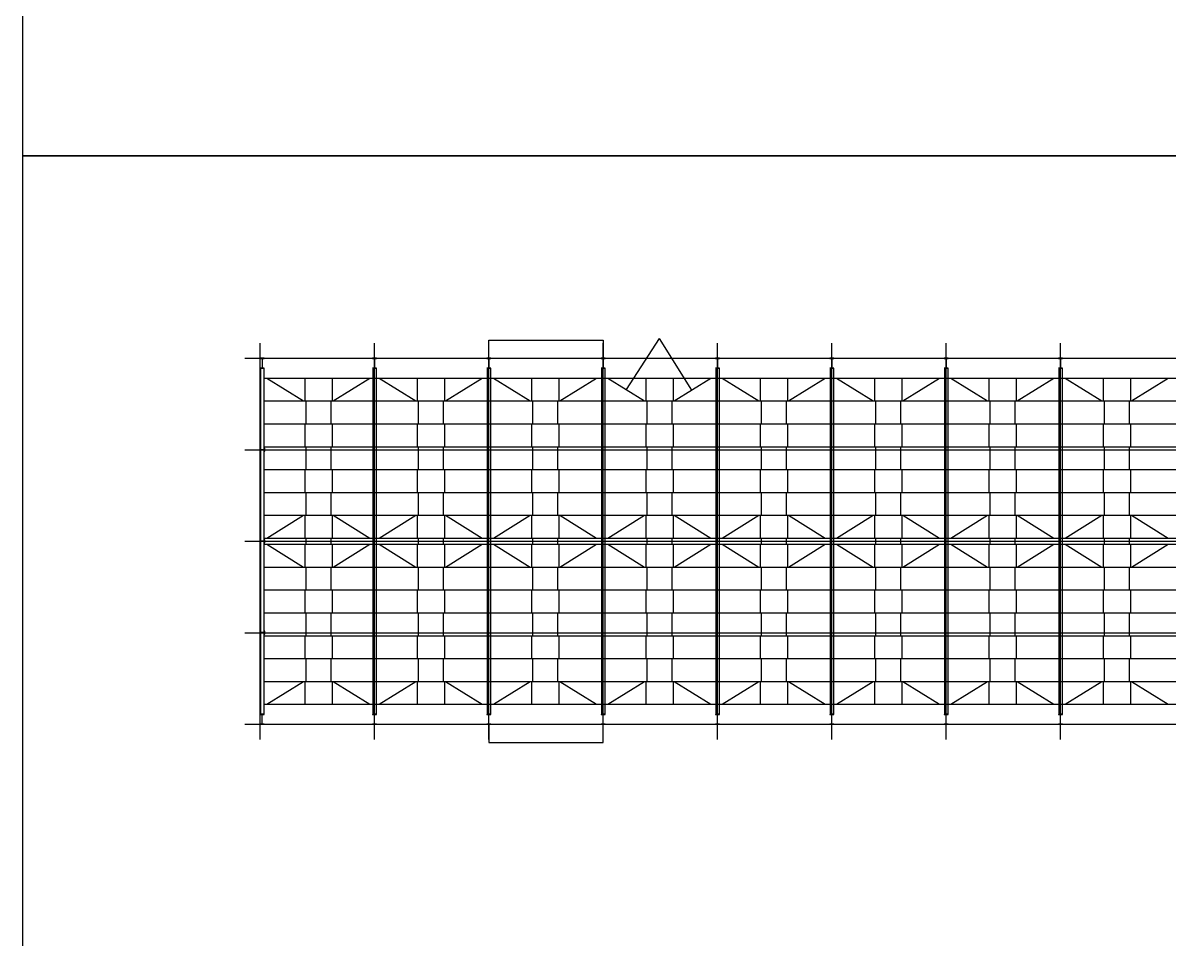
# Model space of a CAD drawing. Extents: x 411778 to 673094, y -11605 to 324395.
# Drawn here: x 524594 to 599787, y 189023 to 249123 of the extents above; entities that cross this region are included whole.
import ezdxf

# ---------------------------------------------------------------- set-up
doc = ezdxf.new("R2010")
doc.units = 0
doc.header["$LTSCALE"] = 1000
doc.header["$MEASUREMENT"] = 0
doc.layers.add('DOTE', color=1, linetype='Continuous')

msp = doc.modelspace()

# ---------------------------------------------------------------- linework, layer by layer
for p, q in [((555162.5, 227122.5), (555162.5, 228322.5)), ((555162.5, 228322.5), (562662.5, 228322.5)), ((562662.5, 228322.5), (562662.5, 227122.5)), ((540397.5, 225822.5), (629927.5, 225822.5)), ((540397.5, 224322.5), (629927.5, 224322.5)), ((540397.5, 222822.5), (629927.5, 222822.5)), ((540397.5, 221322.5), (629927.5, 221322.5)), ((540397.5, 219822.5), (629927.5, 219822.5)), ((540397.5, 218322.5), (629927.5, 218322.5)), ((540397.5, 216822.5), (629927.5, 216822.5)), ((540397.5, 215322.5), (629927.5, 215322.5)), ((540397.5, 214922.5), (629927.5, 214922.5)), ((540397.5, 213422.5), (629927.5, 213422.5)), ((540397.5, 211922.5), (629927.5, 211922.5)), ((540397.5, 210422.5), (629927.5, 210422.5)), ((540397.5, 208922.5), (629927.5, 208922.5)), ((540397.5, 207422.5), (629927.5, 207422.5)), ((540397.5, 205922.5), (629927.5, 205922.5)), ((540397.5, 204422.5), (629927.5, 204422.5)), ((555162.5, 203122.5), (555162.5, 201922.5)), ((562662.5, 201922.5), (562662.5, 203122.5)), ((555162.5, 201922.5), (562662.5, 201922.5))]:
    msp.add_line(p, q)
at = {"color": 3}
for q in [(564172.5, 225072.5), (568455.6, 225027.6)]:
    msp.add_line((566340, 228412.5), q, dxfattribs=at)
at = {"color": 4}
for p, q in [((540412.5, 227122.5), (540162.5, 227122.5)), ((540162.5, 227122.5), (540162.5, 227112.5)), ((540162.5, 227112.5), (540412.5, 227112.5)), ((540284.5, 227112.5), (540284.5, 226482.5)), ((540290.5, 227112.5), (540290.5, 226482.5)), ((540412.5, 227112.5), (540412.5, 227122.5)), ((547787.5, 227122.5), (547537.5, 227122.5)), ((547537.5, 227122.5), (547537.5, 227112.5)), ((547537.5, 227112.5), (547787.5, 227112.5)), ((547659.5, 227112.5), (547659.5, 226482.5)), ((547665.5, 227112.5), (547665.5, 226482.5)), ((547787.5, 227112.5), (547787.5, 227122.5)), ((555287.5, 227122.5), (555037.5, 227122.5)), ((555037.5, 227122.5), (555037.5, 227112.5)), ((555037.5, 227112.5), (555287.5, 227112.5)), ((555159.5, 227112.5), (555159.5, 226482.5)), ((555165.5, 227112.5), (555165.5, 226482.5)), ((555287.5, 227112.5), (555287.5, 227122.5)), ((562787.5, 227122.5), (562537.5, 227122.5)), ((562537.5, 227122.5), (562537.5, 227112.5)), ((562537.5, 227112.5), (562787.5, 227112.5)), ((562659.5, 227112.5), (562659.5, 226482.5)), ((562665.5, 227112.5), (562665.5, 226482.5)), ((562787.5, 227112.5), (562787.5, 227122.5)), ((570287.5, 227122.5), (570037.5, 227122.5)), ((570037.5, 227122.5), (570037.5, 227112.5)), ((570037.5, 227112.5), (570287.5, 227112.5)), ((570159.5, 227112.5), (570159.5, 226482.5)), ((570165.5, 227112.5), (570165.5, 226482.5)), ((570287.5, 227112.5), (570287.5, 227122.5)), ((577787.5, 227122.5), (577537.5, 227122.5)), ((577537.5, 227122.5), (577537.5, 227112.5)), ((577537.5, 227112.5), (577787.5, 227112.5)), ((577659.5, 227112.5), (577659.5, 226482.5)), ((577665.5, 227112.5), (577665.5, 226482.5)), ((577787.5, 227112.5), (577787.5, 227122.5)), ((585287.5, 227122.5), (585037.5, 227122.5)), ((585037.5, 227122.5), (585037.5, 227112.5)), ((585037.5, 227112.5), (585287.5, 227112.5)), ((585159.5, 227112.5), (585159.5, 226482.5)), ((585165.5, 227112.5), (585165.5, 226482.5)), ((585287.5, 227112.5), (585287.5, 227122.5)), ((592787.5, 227122.5), (592537.5, 227122.5)), ((592537.5, 227122.5), (592537.5, 227112.5)), ((592537.5, 227112.5), (592787.5, 227112.5)), ((592659.5, 227112.5), (592659.5, 226482.5)), ((592665.5, 227112.5), (592665.5, 226482.5)), ((592787.5, 227112.5), (592787.5, 227122.5)), ((540162.5, 226472.5), (540162.5, 226482.5)), ((540162.5, 226482.5), (540412.5, 226482.5)), ((540412.5, 226472.5), (540162.5, 226472.5)), ((540177.5, 226472.5), (540177.5, 203772.5)), ((540397.5, 226472.5), (540397.5, 203772.5)), ((540412.5, 226482.5), (540412.5, 226472.5)), ((547537.5, 226472.5), (547537.5, 226482.5)), ((547537.5, 226482.5), (547787.5, 226482.5)), ((547787.5, 226472.5), (547537.5, 226472.5)), ((547552.5, 226472.5), (547552.5, 203772.5)), ((547772.5, 226472.5), (547772.5, 203772.5)), ((547787.5, 226482.5), (547787.5, 226472.5)), ((555037.5, 226472.5), (555037.5, 226482.5)), ((555037.5, 226482.5), (555287.5, 226482.5)), ((555287.5, 226472.5), (555037.5, 226472.5)), ((555052.5, 226472.5), (555052.5, 203772.5)), ((555272.5, 226472.5), (555272.5, 203772.5)), ((555287.5, 226482.5), (555287.5, 226472.5)), ((562537.5, 226472.5), (562537.5, 226482.5)), ((562537.5, 226482.5), (562787.5, 226482.5)), ((562787.5, 226472.5), (562537.5, 226472.5)), ((562552.5, 226472.5), (562552.5, 203772.5)), ((562772.5, 226472.5), (562772.5, 203772.5)), ((562787.5, 226482.5), (562787.5, 226472.5)), ((570037.5, 226472.5), (570037.5, 226482.5)), ((570037.5, 226482.5), (570287.5, 226482.5)), ((570287.5, 226472.5), (570037.5, 226472.5)), ((570052.5, 226472.5), (570052.5, 203772.5)), ((570272.5, 226472.5), (570272.5, 203772.5)), ((570287.5, 226482.5), (570287.5, 226472.5)), ((577537.5, 226472.5), (577537.5, 226482.5)), ((577537.5, 226482.5), (577787.5, 226482.5)), ((577787.5, 226472.5), (577537.5, 226472.5)), ((577552.5, 226472.5), (577552.5, 203772.5)), ((577772.5, 226472.5), (577772.5, 203772.5)), ((577787.5, 226482.5), (577787.5, 226472.5)), ((585037.5, 226472.5), (585037.5, 226482.5)), ((585037.5, 226482.5), (585287.5, 226482.5)), ((585287.5, 226472.5), (585037.5, 226472.5)), ((585052.5, 226472.5), (585052.5, 203772.5)), ((585272.5, 226472.5), (585272.5, 203772.5)), ((585287.5, 226482.5), (585287.5, 226472.5)), ((592537.5, 226472.5), (592537.5, 226482.5)), ((592537.5, 226482.5), (592787.5, 226482.5)), ((592787.5, 226472.5), (592537.5, 226472.5)), ((592552.5, 226472.5), (592552.5, 203772.5)), ((592772.5, 226472.5), (592772.5, 203772.5)), ((592787.5, 226482.5), (592787.5, 226472.5)), ((540162.5, 221222.5), (540162.5, 221022.5)), ((540172.5, 221222.5), (540162.5, 221222.5)), ((540172.5, 221022.5), (540172.5, 221222.5)), ((540452.5, 221125.5), (540172.5, 221125.5)), ((540452.5, 221119.5), (540172.5, 221119.5)), ((540462.5, 221222.5), (540452.5, 221222.5)), ((540452.5, 221222.5), (540452.5, 221022.5)), ((540462.5, 221022.5), (540462.5, 221222.5)), ((540162.5, 221022.5), (540172.5, 221022.5)), ((540452.5, 221022.5), (540462.5, 221022.5)), ((540162.5, 215222.5), (540162.5, 215022.5)), ((540172.5, 215222.5), (540162.5, 215222.5)), ((540172.5, 215022.5), (540172.5, 215222.5)), ((540452.5, 215125.5), (540172.5, 215125.5)), ((540452.5, 215119.5), (540172.5, 215119.5)), ((540462.5, 215222.5), (540452.5, 215222.5)), ((540452.5, 215222.5), (540452.5, 215022.5)), ((540462.5, 215022.5), (540462.5, 215222.5)), ((540162.5, 215022.5), (540172.5, 215022.5)), ((540452.5, 215022.5), (540462.5, 215022.5)), ((540162.5, 209222.5), (540162.5, 209022.5)), ((540172.5, 209222.5), (540162.5, 209222.5)), ((540172.5, 209022.5), (540172.5, 209222.5)), ((540452.5, 209125.5), (540172.5, 209125.5)), ((540452.5, 209119.5), (540172.5, 209119.5)), ((540462.5, 209222.5), (540452.5, 209222.5)), ((540452.5, 209222.5), (540452.5, 209022.5)), ((540462.5, 209022.5), (540462.5, 209222.5)), ((540162.5, 209022.5), (540172.5, 209022.5)), ((540452.5, 209022.5), (540462.5, 209022.5)), ((540412.5, 203772.5), (540162.5, 203772.5)), ((540162.5, 203772.5), (540162.5, 203762.5)), ((540162.5, 203762.5), (540412.5, 203762.5)), ((540162.5, 203122.5), (540162.5, 203132.5)), ((540162.5, 203132.5), (540412.5, 203132.5)), ((540412.5, 203122.5), (540162.5, 203122.5)), ((540284.5, 203132.5), (540284.5, 203762.5)), ((540290.5, 203132.5), (540290.5, 203762.5)), ((540412.5, 203762.5), (540412.5, 203772.5)), ((540412.5, 203132.5), (540412.5, 203122.5)), ((547787.5, 203772.5), (547537.5, 203772.5)), ((547537.5, 203772.5), (547537.5, 203762.5)), ((547537.5, 203762.5), (547787.5, 203762.5)), ((547537.5, 203122.5), (547537.5, 203132.5)), ((547537.5, 203132.5), (547787.5, 203132.5)), ((547787.5, 203122.5), (547537.5, 203122.5)), ((547659.5, 203132.5), (547659.5, 203762.5)), ((547665.5, 203132.5), (547665.5, 203762.5)), ((547787.5, 203762.5), (547787.5, 203772.5)), ((547787.5, 203132.5), (547787.5, 203122.5)), ((555287.5, 203772.5), (555037.5, 203772.5)), ((555037.5, 203772.5), (555037.5, 203762.5)), ((555037.5, 203762.5), (555287.5, 203762.5)), ((555037.5, 203122.5), (555037.5, 203132.5)), ((555037.5, 203132.5), (555287.5, 203132.5)), ((555287.5, 203122.5), (555037.5, 203122.5)), ((555159.5, 203132.5), (555159.5, 203762.5)), ((555165.5, 203132.5), (555165.5, 203762.5)), ((555287.5, 203762.5), (555287.5, 203772.5)), ((555287.5, 203132.5), (555287.5, 203122.5)), ((562787.5, 203772.5), (562537.5, 203772.5)), ((562537.5, 203772.5), (562537.5, 203762.5)), ((562537.5, 203762.5), (562787.5, 203762.5)), ((562537.5, 203122.5), (562537.5, 203132.5)), ((562537.5, 203132.5), (562787.5, 203132.5)), ((562787.5, 203122.5), (562537.5, 203122.5)), ((562659.5, 203132.5), (562659.5, 203762.5)), ((562665.5, 203132.5), (562665.5, 203762.5)), ((562787.5, 203762.5), (562787.5, 203772.5)), ((562787.5, 203132.5), (562787.5, 203122.5)), ((570287.5, 203772.5), (570037.5, 203772.5)), ((570037.5, 203772.5), (570037.5, 203762.5)), ((570037.5, 203762.5), (570287.5, 203762.5)), ((570037.5, 203122.5), (570037.5, 203132.5)), ((570037.5, 203132.5), (570287.5, 203132.5)), ((570287.5, 203122.5), (570037.5, 203122.5)), ((570159.5, 203132.5), (570159.5, 203762.5)), ((570165.5, 203132.5), (570165.5, 203762.5)), ((570287.5, 203762.5), (570287.5, 203772.5)), ((570287.5, 203132.5), (570287.5, 203122.5)), ((577787.5, 203772.5), (577537.5, 203772.5)), ((577537.5, 203772.5), (577537.5, 203762.5)), ((577537.5, 203762.5), (577787.5, 203762.5)), ((577537.5, 203122.5), (577537.5, 203132.5)), ((577537.5, 203132.5), (577787.5, 203132.5)), ((577787.5, 203122.5), (577537.5, 203122.5)), ((577659.5, 203132.5), (577659.5, 203762.5)), ((577665.5, 203132.5), (577665.5, 203762.5)), ((577787.5, 203762.5), (577787.5, 203772.5)), ((577787.5, 203132.5), (577787.5, 203122.5)), ((585287.5, 203772.5), (585037.5, 203772.5)), ((585037.5, 203772.5), (585037.5, 203762.5)), ((585037.5, 203762.5), (585287.5, 203762.5)), ((585037.5, 203122.5), (585037.5, 203132.5)), ((585037.5, 203132.5), (585287.5, 203132.5)), ((585287.5, 203122.5), (585037.5, 203122.5)), ((585159.5, 203132.5), (585159.5, 203762.5)), ((585165.5, 203132.5), (585165.5, 203762.5)), ((585287.5, 203762.5), (585287.5, 203772.5)), ((585287.5, 203132.5), (585287.5, 203122.5)), ((592787.5, 203772.5), (592537.5, 203772.5)), ((592537.5, 203772.5), (592537.5, 203762.5)), ((592537.5, 203762.5), (592787.5, 203762.5)), ((592537.5, 203122.5), (592537.5, 203132.5)), ((592537.5, 203132.5), (592787.5, 203132.5)), ((592787.5, 203122.5), (592537.5, 203122.5)), ((592659.5, 203132.5), (592659.5, 203762.5)), ((592665.5, 203132.5), (592665.5, 203762.5)), ((592787.5, 203762.5), (592787.5, 203772.5)), ((592787.5, 203132.5), (592787.5, 203122.5))]:
    msp.add_line(p, q, dxfattribs=at)
at = {"color": 1}
for p, q in [((540287.5, 227112.5), (540287.5, 226472.5)), ((547662.5, 227112.5), (547662.5, 226482.5)), ((555162.5, 227112.5), (555162.5, 226482.5)), ((562662.5, 227112.5), (562662.5, 226482.5)), ((570162.5, 227112.5), (570162.5, 226482.5)), ((577662.5, 227112.5), (577662.5, 226482.5)), ((585162.5, 227112.5), (585162.5, 226482.5)), ((592662.5, 227112.5), (592662.5, 226482.5)), ((540287.5, 203132.5), (540287.5, 203772.5)), ((547662.5, 203132.5), (547662.5, 203762.5)), ((555162.5, 203132.5), (555162.5, 203762.5)), ((562662.5, 203132.5), (562662.5, 203762.5)), ((570162.5, 203132.5), (570162.5, 203762.5)), ((577662.5, 203132.5), (577662.5, 203762.5)), ((585162.5, 203132.5), (585162.5, 203762.5)), ((592662.5, 203132.5), (592662.5, 203762.5))]:
    msp.add_line(p, q, dxfattribs=at)
at = {"color": 2}
for p, q in [((540597.5, 225822.5), (542997.5, 224322.5)), ((543077.5, 225822.5), (543077.5, 224322.5)), ((544872.5, 225822.5), (544872.5, 224322.5)), ((544952.5, 224322.5), (547352.5, 225822.5)), ((547972.5, 225822.5), (550372.5, 224322.5)), ((550452.5, 225822.5), (550452.5, 224322.5)), ((552247.5, 225822.5), (552247.5, 224322.5)), ((552327.5, 224322.5), (554727.5, 225822.5)), ((555472.5, 225822.5), (557872.5, 224322.5)), ((557952.5, 225822.5), (557952.5, 224322.5)), ((559747.5, 225822.5), (559747.5, 224322.5)), ((559827.5, 224322.5), (562227.5, 225822.5)), ((562972.5, 225822.5), (565372.5, 224322.5)), ((565452.5, 225822.5), (565452.5, 224322.5)), ((567247.5, 225822.5), (567247.5, 224322.5)), ((567327.5, 224322.5), (569727.5, 225822.5)), ((570472.5, 225822.5), (572872.5, 224322.5)), ((572952.5, 225822.5), (572952.5, 224322.5)), ((574747.5, 225822.5), (574747.5, 224322.5)), ((574827.5, 224322.5), (577227.5, 225822.5)), ((577972.5, 225822.5), (580372.5, 224322.5)), ((580452.5, 225822.5), (580452.5, 224322.5)), ((582247.5, 225822.5), (582247.5, 224322.5)), ((582327.5, 224322.5), (584727.5, 225822.5)), ((585472.5, 225822.5), (587872.5, 224322.5)), ((587952.5, 225822.5), (587952.5, 224322.5)), ((589747.5, 225822.5), (589747.5, 224322.5)), ((589827.5, 224322.5), (592227.5, 225822.5)), ((592972.5, 225822.5), (595372.5, 224322.5)), ((595452.5, 225822.5), (595452.5, 224322.5)), ((597247.5, 225822.5), (597247.5, 224322.5)), ((597327.5, 224322.5), (599727.5, 225822.5)), ((543157.5, 224322.5), (543157.5, 222822.5)), ((544792.5, 224322.5), (544792.5, 222822.5)), ((550532.5, 224322.5), (550532.5, 222822.5)), ((552167.5, 224322.5), (552167.5, 222822.5)), ((558032.5, 224322.5), (558032.5, 222822.5)), ((559667.5, 224322.5), (559667.5, 222822.5)), ((565532.5, 224322.5), (565532.5, 222822.5)), ((567167.5, 224322.5), (567167.5, 222822.5)), ((573032.5, 224322.5), (573032.5, 222822.5)), ((574667.5, 224322.5), (574667.5, 222822.5)), ((580532.5, 224322.5), (580532.5, 222822.5)), ((582167.5, 224322.5), (582167.5, 222822.5)), ((588032.5, 224322.5), (588032.5, 222822.5)), ((589667.5, 224322.5), (589667.5, 222822.5)), ((595532.5, 224322.5), (595532.5, 222822.5)), ((597167.5, 224322.5), (597167.5, 222822.5)), ((543077.5, 222822.5), (543077.5, 221322.5)), ((544872.5, 222822.5), (544872.5, 221322.5)), ((550452.5, 222822.5), (550452.5, 221322.5)), ((552247.5, 222822.5), (552247.5, 221322.5)), ((557952.5, 222822.5), (557952.5, 221322.5)), ((559747.5, 222822.5), (559747.5, 221322.5)), ((565452.5, 222822.5), (565452.5, 221322.5)), ((567247.5, 222822.5), (567247.5, 221322.5)), ((572952.5, 222822.5), (572952.5, 221322.5)), ((574747.5, 222822.5), (574747.5, 221322.5)), ((580452.5, 222822.5), (580452.5, 221322.5)), ((582247.5, 222822.5), (582247.5, 221322.5)), ((587952.5, 222822.5), (587952.5, 221322.5)), ((589747.5, 222822.5), (589747.5, 221322.5)), ((595452.5, 222822.5), (595452.5, 221322.5)), ((597247.5, 222822.5), (597247.5, 221322.5)), ((543157.5, 221322.5), (543157.5, 219822.5)), ((544792.5, 221322.5), (544792.5, 219822.5)), ((550532.5, 221322.5), (550532.5, 219822.5)), ((552167.5, 221322.5), (552167.5, 219822.5)), ((558032.5, 221322.5), (558032.5, 219822.5)), ((559667.5, 221322.5), (559667.5, 219822.5)), ((565532.5, 221322.5), (565532.5, 219822.5)), ((567167.5, 221322.5), (567167.5, 219822.5)), ((573032.5, 221322.5), (573032.5, 219822.5)), ((574667.5, 221322.5), (574667.5, 219822.5)), ((580532.5, 221322.5), (580532.5, 219822.5)), ((582167.5, 221322.5), (582167.5, 219822.5)), ((588032.5, 221322.5), (588032.5, 219822.5)), ((589667.5, 221322.5), (589667.5, 219822.5)), ((595532.5, 221322.5), (595532.5, 219822.5)), ((597167.5, 221322.5), (597167.5, 219822.5)), ((543077.5, 219822.5), (543077.5, 218322.5)), ((544872.5, 219822.5), (544872.5, 218322.5)), ((550452.5, 219822.5), (550452.5, 218322.5)), ((552247.5, 219822.5), (552247.5, 218322.5)), ((557952.5, 219822.5), (557952.5, 218322.5)), ((559747.5, 219822.5), (559747.5, 218322.5)), ((565452.5, 219822.5), (565452.5, 218322.5)), ((567247.5, 219822.5), (567247.5, 218322.5)), ((572952.5, 219822.5), (572952.5, 218322.5)), ((574747.5, 219822.5), (574747.5, 218322.5)), ((580452.5, 219822.5), (580452.5, 218322.5)), ((582247.5, 219822.5), (582247.5, 218322.5)), ((587952.5, 219822.5), (587952.5, 218322.5)), ((589747.5, 219822.5), (589747.5, 218322.5)), ((595452.5, 219822.5), (595452.5, 218322.5)), ((597247.5, 219822.5), (597247.5, 218322.5)), ((543157.5, 218322.5), (543157.5, 216822.5)), ((544792.5, 218322.5), (544792.5, 216822.5)), ((550532.5, 218322.5), (550532.5, 216822.5)), ((552167.5, 218322.5), (552167.5, 216822.5)), ((558032.5, 218322.5), (558032.5, 216822.5)), ((559667.5, 218322.5), (559667.5, 216822.5)), ((565532.5, 218322.5), (565532.5, 216822.5)), ((567167.5, 218322.5), (567167.5, 216822.5)), ((573032.5, 218322.5), (573032.5, 216822.5)), ((574667.5, 218322.5), (574667.5, 216822.5)), ((580532.5, 218322.5), (580532.5, 216822.5)), ((582167.5, 218322.5), (582167.5, 216822.5)), ((588032.5, 218322.5), (588032.5, 216822.5)), ((589667.5, 218322.5), (589667.5, 216822.5)), ((595532.5, 218322.5), (595532.5, 216822.5)), ((597167.5, 218322.5), (597167.5, 216822.5)), ((540597.5, 215322.5), (542997.5, 216822.5)), ((543077.5, 216822.5), (543077.5, 215322.5)), ((544872.5, 216822.5), (544872.5, 215322.5)), ((544952.5, 216822.5), (547352.5, 215322.5)), ((547972.5, 215322.5), (550372.5, 216822.5)), ((550452.5, 216822.5), (550452.5, 215322.5)), ((552247.5, 216822.5), (552247.5, 215322.5)), ((552327.5, 216822.5), (554727.5, 215322.5)), ((555472.5, 215322.5), (557872.5, 216822.5)), ((557952.5, 216822.5), (557952.5, 215322.5)), ((559747.5, 216822.5), (559747.5, 215322.5)), ((559827.5, 216822.5), (562227.5, 215322.5)), ((562972.5, 215322.5), (565372.5, 216822.5)), ((565452.5, 216822.5), (565452.5, 215322.5)), ((567247.5, 216822.5), (567247.5, 215322.5)), ((567327.5, 216822.5), (569727.5, 215322.5)), ((570472.5, 215322.5), (572872.5, 216822.5)), ((572952.5, 216822.5), (572952.5, 215322.5)), ((574747.5, 216822.5), (574747.5, 215322.5)), ((574827.5, 216822.5), (577227.5, 215322.5)), ((577972.5, 215322.5), (580372.5, 216822.5)), ((580452.5, 216822.5), (580452.5, 215322.5)), ((582247.5, 216822.5), (582247.5, 215322.5)), ((582327.5, 216822.5), (584727.5, 215322.5)), ((585472.5, 215322.5), (587872.5, 216822.5)), ((587952.5, 216822.5), (587952.5, 215322.5)), ((589747.5, 216822.5), (589747.5, 215322.5)), ((589827.5, 216822.5), (592227.5, 215322.5)), ((592972.5, 215322.5), (595372.5, 216822.5)), ((595452.5, 216822.5), (595452.5, 215322.5)), ((597247.5, 216822.5), (597247.5, 215322.5)), ((597327.5, 216822.5), (599727.5, 215322.5)), ((543157.5, 215322.5), (543157.5, 214922.5)), ((544792.5, 215322.5), (544792.5, 214922.5)), ((550532.5, 215322.5), (550532.5, 214922.5)), ((552167.5, 215322.5), (552167.5, 214922.5)), ((558032.5, 215322.5), (558032.5, 214922.5)), ((559667.5, 215322.5), (559667.5, 214922.5)), ((565532.5, 215322.5), (565532.5, 214922.5)), ((567167.5, 215322.5), (567167.5, 214922.5)), ((573032.5, 215322.5), (573032.5, 214922.5)), ((574667.5, 215322.5), (574667.5, 214922.5)), ((580532.5, 215322.5), (580532.5, 214922.5)), ((582167.5, 215322.5), (582167.5, 214922.5)), ((588032.5, 215322.5), (588032.5, 214922.5)), ((589667.5, 215322.5), (589667.5, 214922.5)), ((595532.5, 215322.5), (595532.5, 214922.5)), ((597167.5, 215322.5), (597167.5, 214922.5)), ((540597.5, 214922.5), (542997.5, 213422.5)), ((543077.5, 214922.5), (543077.5, 213422.5)), ((544872.5, 214922.5), (544872.5, 213422.5)), ((544952.5, 213422.5), (547352.5, 214922.5)), ((547972.5, 214922.5), (550372.5, 213422.5)), ((550452.5, 214922.5), (550452.5, 213422.5)), ((552247.5, 214922.5), (552247.5, 213422.5)), ((552327.5, 213422.5), (554727.5, 214922.5)), ((555472.5, 214922.5), (557872.5, 213422.5)), ((557952.5, 214922.5), (557952.5, 213422.5)), ((559747.5, 214922.5), (559747.5, 213422.5)), ((559827.5, 213422.5), (562227.5, 214922.5)), ((562972.5, 214922.5), (565372.5, 213422.5)), ((565452.5, 214922.5), (565452.5, 213422.5)), ((567247.5, 214922.5), (567247.5, 213422.5)), ((567327.5, 213422.5), (569727.5, 214922.5)), ((570472.5, 214922.5), (572872.5, 213422.5)), ((572952.5, 214922.5), (572952.5, 213422.5)), ((574747.5, 214922.5), (574747.5, 213422.5)), ((574827.5, 213422.5), (577227.5, 214922.5)), ((577972.5, 214922.5), (580372.5, 213422.5)), ((580452.5, 214922.5), (580452.5, 213422.5)), ((582247.5, 214922.5), (582247.5, 213422.5)), ((582327.5, 213422.5), (584727.5, 214922.5)), ((585472.5, 214922.5), (587872.5, 213422.5)), ((587952.5, 214922.5), (587952.5, 213422.5)), ((589747.5, 214922.5), (589747.5, 213422.5)), ((589827.5, 213422.5), (592227.5, 214922.5)), ((592972.5, 214922.5), (595372.5, 213422.5)), ((595452.5, 214922.5), (595452.5, 213422.5)), ((597247.5, 214922.5), (597247.5, 213422.5)), ((597327.5, 213422.5), (599727.5, 214922.5)), ((543157.5, 213422.5), (543157.5, 211922.5)), ((544792.5, 213422.5), (544792.5, 211922.5)), ((550532.5, 213422.5), (550532.5, 211922.5)), ((552167.5, 213422.5), (552167.5, 211922.5)), ((558032.5, 213422.5), (558032.5, 211922.5)), ((559667.5, 213422.5), (559667.5, 211922.5)), ((565532.5, 213422.5), (565532.5, 211922.5)), ((567167.5, 213422.5), (567167.5, 211922.5)), ((573032.5, 213422.5), (573032.5, 211922.5)), ((574667.5, 213422.5), (574667.5, 211922.5)), ((580532.5, 213422.5), (580532.5, 211922.5)), ((582167.5, 213422.5), (582167.5, 211922.5)), ((588032.5, 213422.5), (588032.5, 211922.5)), ((589667.5, 213422.5), (589667.5, 211922.5)), ((595532.5, 213422.5), (595532.5, 211922.5)), ((597167.5, 213422.5), (597167.5, 211922.5)), ((543077.5, 211922.5), (543077.5, 210422.5)), ((544872.5, 211922.5), (544872.5, 210422.5)), ((550452.5, 211922.5), (550452.5, 210422.5)), ((552247.5, 211922.5), (552247.5, 210422.5)), ((557952.5, 211922.5), (557952.5, 210422.5)), ((559747.5, 211922.5), (559747.5, 210422.5)), ((565452.5, 211922.5), (565452.5, 210422.5)), ((567247.5, 211922.5), (567247.5, 210422.5)), ((572952.5, 211922.5), (572952.5, 210422.5)), ((574747.5, 211922.5), (574747.5, 210422.5)), ((580452.5, 211922.5), (580452.5, 210422.5)), ((582247.5, 211922.5), (582247.5, 210422.5)), ((587952.5, 211922.5), (587952.5, 210422.5)), ((589747.5, 211922.5), (589747.5, 210422.5)), ((595452.5, 211922.5), (595452.5, 210422.5)), ((597247.5, 211922.5), (597247.5, 210422.5)), ((543157.5, 210422.5), (543157.5, 208922.5)), ((544792.5, 210422.5), (544792.5, 208922.5)), ((550532.5, 210422.5), (550532.5, 208922.5)), ((552167.5, 210422.5), (552167.5, 208922.5)), ((558032.5, 210422.5), (558032.5, 208922.5)), ((559667.5, 210422.5), (559667.5, 208922.5)), ((565532.5, 210422.5), (565532.5, 208922.5)), ((567167.5, 210422.5), (567167.5, 208922.5)), ((573032.5, 210422.5), (573032.5, 208922.5)), ((574667.5, 210422.5), (574667.5, 208922.5)), ((580532.5, 210422.5), (580532.5, 208922.5)), ((582167.5, 210422.5), (582167.5, 208922.5)), ((588032.5, 210422.5), (588032.5, 208922.5)), ((589667.5, 210422.5), (589667.5, 208922.5)), ((595532.5, 210422.5), (595532.5, 208922.5)), ((597167.5, 210422.5), (597167.5, 208922.5)), ((543077.5, 208922.5), (543077.5, 207422.5)), ((544872.5, 208922.5), (544872.5, 207422.5)), ((550452.5, 208922.5), (550452.5, 207422.5)), ((552247.5, 208922.5), (552247.5, 207422.5)), ((557952.5, 208922.5), (557952.5, 207422.5)), ((559747.5, 208922.5), (559747.5, 207422.5)), ((565452.5, 208922.5), (565452.5, 207422.5)), ((567247.5, 208922.5), (567247.5, 207422.5)), ((572952.5, 208922.5), (572952.5, 207422.5)), ((574747.5, 208922.5), (574747.5, 207422.5)), ((580452.5, 208922.5), (580452.5, 207422.5)), ((582247.5, 208922.5), (582247.5, 207422.5)), ((587952.5, 208922.5), (587952.5, 207422.5)), ((589747.5, 208922.5), (589747.5, 207422.5)), ((595452.5, 208922.5), (595452.5, 207422.5)), ((597247.5, 208922.5), (597247.5, 207422.5)), ((543157.5, 207422.5), (543157.5, 205922.5)), ((544792.5, 207422.5), (544792.5, 205922.5)), ((550532.5, 207422.5), (550532.5, 205922.5)), ((552167.5, 207422.5), (552167.5, 205922.5)), ((558032.5, 207422.5), (558032.5, 205922.5)), ((559667.5, 207422.5), (559667.5, 205922.5)), ((565532.5, 207422.5), (565532.5, 205922.5)), ((567167.5, 207422.5), (567167.5, 205922.5)), ((573032.5, 207422.5), (573032.5, 205922.5)), ((574667.5, 207422.5), (574667.5, 205922.5)), ((580532.5, 207422.5), (580532.5, 205922.5)), ((582167.5, 207422.5), (582167.5, 205922.5)), ((588032.5, 207422.5), (588032.5, 205922.5)), ((589667.5, 207422.5), (589667.5, 205922.5)), ((595532.5, 207422.5), (595532.5, 205922.5)), ((597167.5, 207422.5), (597167.5, 205922.5)), ((540597.5, 204422.5), (542997.5, 205922.5)), ((543077.5, 205922.5), (543077.5, 204422.5)), ((544872.5, 205922.5), (544872.5, 204422.5)), ((544952.5, 205922.5), (547352.5, 204422.5)), ((547972.5, 204422.5), (550372.5, 205922.5)), ((550452.5, 205922.5), (550452.5, 204422.5)), ((552247.5, 205922.5), (552247.5, 204422.5)), ((552327.5, 205922.5), (554727.5, 204422.5)), ((555472.5, 204422.5), (557872.5, 205922.5)), ((557952.5, 205922.5), (557952.5, 204422.5)), ((559747.5, 205922.5), (559747.5, 204422.5)), ((559827.5, 205922.5), (562227.5, 204422.5)), ((562972.5, 204422.5), (565372.5, 205922.5)), ((565452.5, 205922.5), (565452.5, 204422.5)), ((567247.5, 205922.5), (567247.5, 204422.5)), ((567327.5, 205922.5), (569727.5, 204422.5)), ((570472.5, 204422.5), (572872.5, 205922.5)), ((572952.5, 205922.5), (572952.5, 204422.5)), ((574747.5, 205922.5), (574747.5, 204422.5)), ((574827.5, 205922.5), (577227.5, 204422.5)), ((577972.5, 204422.5), (580372.5, 205922.5)), ((580452.5, 205922.5), (580452.5, 204422.5)), ((582247.5, 205922.5), (582247.5, 204422.5)), ((582327.5, 205922.5), (584727.5, 204422.5)), ((585472.5, 204422.5), (587872.5, 205922.5)), ((587952.5, 205922.5), (587952.5, 204422.5)), ((589747.5, 205922.5), (589747.5, 204422.5)), ((589827.5, 205922.5), (592227.5, 204422.5)), ((592972.5, 204422.5), (595372.5, 205922.5)), ((595452.5, 205922.5), (595452.5, 204422.5)), ((597247.5, 205922.5), (597247.5, 204422.5)), ((597327.5, 205922.5), (599727.5, 204422.5))]:
    msp.add_line(p, q, dxfattribs=at)
for points in [[(524593.5, 324395), (643393.5, 324395), (643393.5, 240395), (524593.5, 240395)], [(524593.5, 240395), (643393.5, 240395), (643393.5, 156395), (524593.5, 156395)]]:
    msp.add_lwpolyline(points, close=True)
at = {"layer": 'DOTE'}
for p, q in [((540162.5, 202122.5), (540162.5, 228122.5)), ((547662.5, 202122.5), (547662.5, 228122.5)), ((555162.5, 202122.5), (555162.5, 228122.5)), ((562662.5, 202122.5), (562662.5, 228122.5)), ((570162.5, 202122.5), (570162.5, 228122.5)), ((577662.5, 202122.5), (577662.5, 228122.5)), ((585162.5, 202122.5), (585162.5, 228122.5)), ((592662.5, 202122.5), (592662.5, 228122.5)), ((539162.5, 227122.5), (631162.5, 227122.5)), ((539162.5, 221122.5), (631162.5, 221122.5)), ((539162.5, 215122.5), (631162.5, 215122.5)), ((539162.5, 209122.5), (631162.5, 209122.5)), ((539162.5, 203122.5), (631162.5, 203122.5))]:
    msp.add_line(p, q, dxfattribs=at)

doc.saveas('drawing.dxf')
